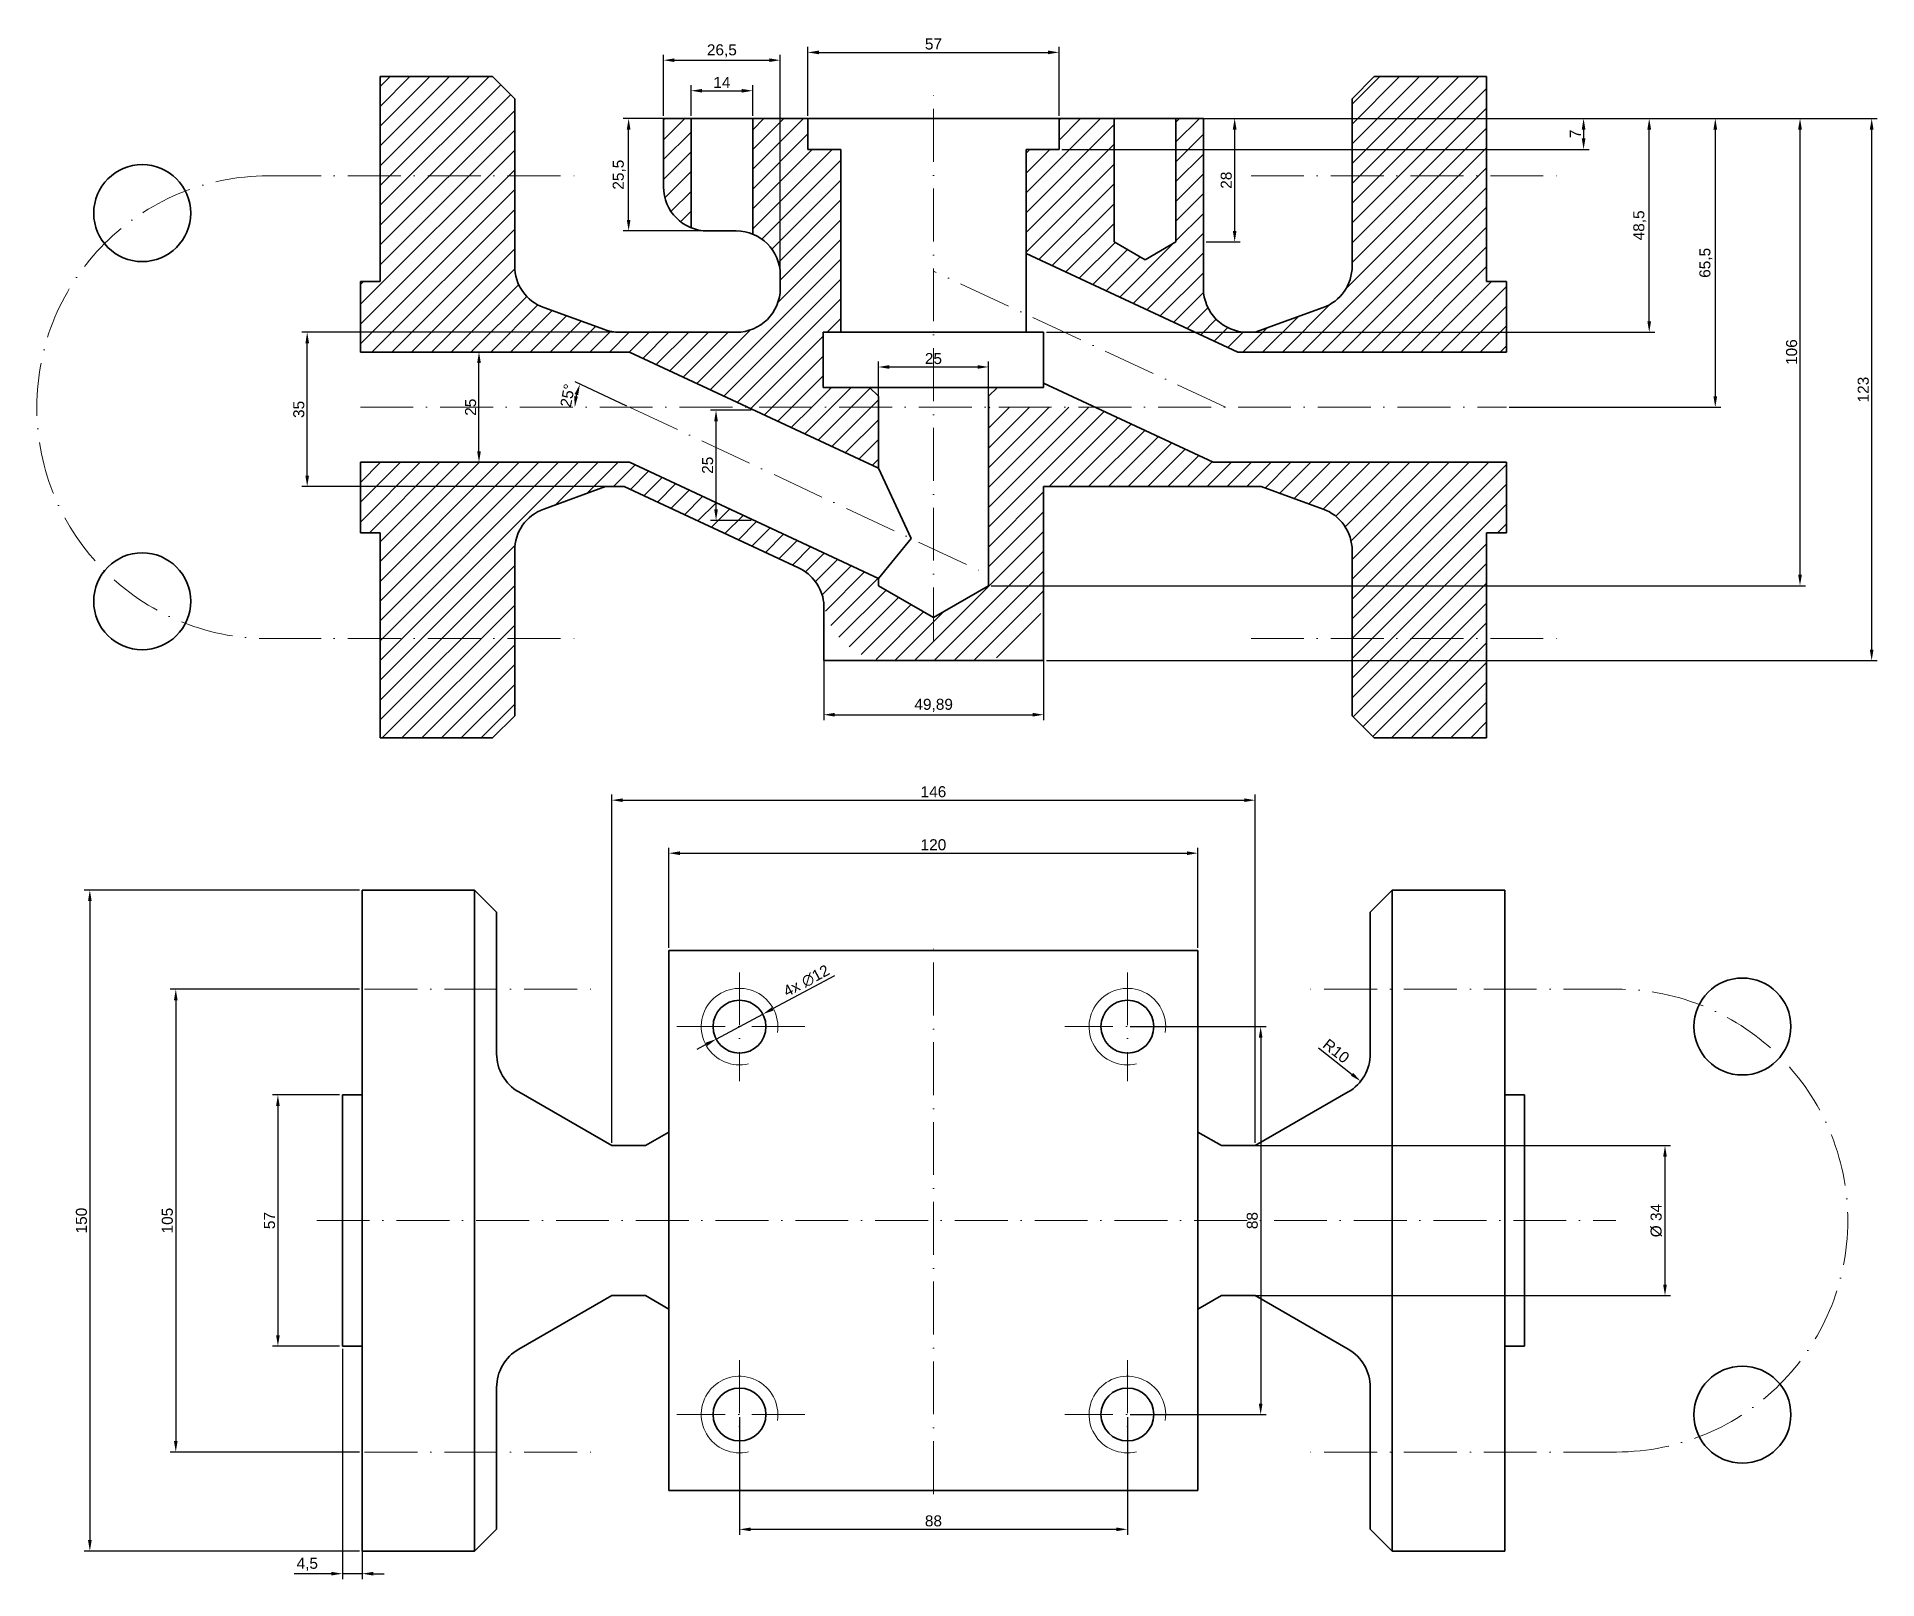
# Model space of a CAD drawing. Header units: millimetres. Extents: x -73 to 344, y -6 to 344.
import ezdxf

# ---------------------------------------------------------------- set-up
doc = ezdxf.new("R2010")
doc.units = ezdxf.units.MM
doc.linetypes.add('ACAD_ISO10W100', pattern=[18, 12, -3, 0, -3])
for name, color, linetype, lineweight in [('KOTY', 4, 'Continuous', 15), ('OBRYS', 3, 'Continuous', 35), ('OSY', 1, 'ACAD_ISO10W100', 13), ('SRAF', 9, 'Continuous', 9), ('ZAVIT', 9, 'Continuous', 9)]:
    doc.layers.add(name, color=color, linetype=linetype, lineweight=lineweight)
doc.styles.get("Standard").update_dxf_attribs({"font": 'arial.ttf'})
doc.dimstyles.new('ISO-25', dxfattribs={"dimtxt": 2.5, "dimasz": 2.5, "dimexe": 1.25, "dimexo": 0.625, "dimtad": 1, "dimtxsty": 'Standard', "dimcen": 2.5, "dimadec": 0, "dimazin": 0, "dimtfac": 1, "dimtmove": 0, "dimatfit": 3, "dimfxl": 1, "dimarcsym": 0})

# ---------------------------------------------------------------- blocks, each defined once
blk = doc.blocks.new('*D3')
at = {"layer": 'Defpoints', "color": 0, "transparency": 16777216}
for p in [(190, 158.35), (70, 136.25), (190, 136.25)]:
    blk.add_point(p, dxfattribs=at)
at = {"layer": 'KOTY', "color": 0, "lineweight": -2, "transparency": 16777216}
for p, q in [((70, 136.88), (70, 159.6)), ((190, 136.88), (190, 159.6)), ((72.5, 158.35), (187.5, 158.35))]:
    blk.add_line(p, q, dxfattribs=at)
at = {"layer": 'KOTY', "color": 0, "transparency": 16777216}
for points in [[(72.5, 158.77), (72.5, 157.93), (70, 158.35)], [(187.5, 158.77), (187.5, 157.93), (190, 158.35)]]:
    blk.add_solid(points, dxfattribs=at)
at = {"layer": 'KOTY', "color": 0, "transparency": 16777216, "insert": (130, 160.25), "char_height": 2.5, "attachment_point": 5}
blk.add_mtext('120', dxfattribs=at)
blk = doc.blocks.new('*D4')
at = {"layer": 'Defpoints', "color": 0, "transparency": 16777216}
for p in [(203, 170.38), (57, 92), (203, 92)]:
    blk.add_point(p, dxfattribs=at)
at = {"layer": 'KOTY', "color": 0, "lineweight": -2, "transparency": 16777216}
for p, q in [((57, 92.63), (57, 171.63)), ((203, 92.63), (203, 171.63)), ((59.5, 170.38), (200.5, 170.38))]:
    blk.add_line(p, q, dxfattribs=at)
at = {"layer": 'KOTY', "color": 0, "transparency": 16777216}
for points in [[(59.5, 170.79), (59.5, 169.96), (57, 170.38)], [(200.5, 170.79), (200.5, 169.96), (203, 170.38)]]:
    blk.add_solid(points, dxfattribs=at)
at = {"layer": 'KOTY', "color": 0, "transparency": 16777216, "insert": (130, 172.28), "char_height": 2.5, "attachment_point": 5}
blk.add_mtext('146', dxfattribs=at)
blk = doc.blocks.new('*D11')
at = {"layer": 'Defpoints', "color": 0, "transparency": 16777216}
for p in [(86, 31), (174, 31), (86, 4.95)]:
    blk.add_point(p, dxfattribs=at)
at = {"layer": 'KOTY', "color": 0, "lineweight": -2, "transparency": 16777216}
for p, q in [((86, 30.38), (86, 3.7)), ((174, 30.38), (174, 3.7)), ((171.5, 4.95), (88.5, 4.95))]:
    blk.add_line(p, q, dxfattribs=at)
at = {"layer": 'KOTY', "color": 0, "transparency": 16777216}
for points in [[(88.5, 5.37), (88.5, 4.54), (86, 4.95)], [(171.5, 5.37), (171.5, 4.54), (174, 4.95)]]:
    blk.add_solid(points, dxfattribs=at)
at = {"layer": 'KOTY', "color": 0, "transparency": 16777216, "insert": (130, 6.86), "char_height": 2.5, "attachment_point": 5}
blk.add_mtext('88', dxfattribs=at)
blk = doc.blocks.new('*D13')
at = {"layer": 'Defpoints', "color": 0, "transparency": 16777216}
for p in [(91.29, 121.83), (80.72, 116.17)]:
    blk.add_point(p, dxfattribs=at)
at = {"layer": 'KOTY', "color": 0, "lineweight": -2, "transparency": 16777216}
for p, q in [((107.55, 130.53), (93.5, 123.01)), ((80.72, 116.17), (91.29, 121.83)), ((78.51, 114.99), (76.31, 113.81))]:
    blk.add_line(p, q, dxfattribs=at)
at = {"layer": 'KOTY', "color": 0, "transparency": 16777216}
for points in [[(93.3, 123.38), (93.7, 122.64), (91.29, 121.83)], [(78.31, 115.36), (78.71, 114.62), (80.72, 116.17)]]:
    blk.add_solid(points, dxfattribs=at)
at = {"layer": 'KOTY', "color": 0, "transparency": 16777216, "insert": (101.2, 129.37), "char_height": 2.5, "attachment_point": 5, "rotation": 28.1643}
blk.add_mtext('4x ∅12', dxfattribs=at)
blk = doc.blocks.new('*D14')
at = {"layer": 'Defpoints', "color": 0, "transparency": 16777216}
for p in [(174, 119), (174, 31), (204.24, 31)]:
    blk.add_point(p, dxfattribs=at)
at = {"layer": 'KOTY', "color": 0, "lineweight": -2, "transparency": 16777216}
for p, q in [((174.63, 119), (205.49, 119)), ((204.24, 116.5), (204.24, 33.5)), ((174.63, 31), (205.49, 31))]:
    blk.add_line(p, q, dxfattribs=at)
at = {"layer": 'KOTY', "color": 0, "transparency": 16777216}
for points in [[(203.82, 116.5), (204.66, 116.5), (204.24, 119)], [(203.82, 33.5), (204.66, 33.5), (204.24, 31)]]:
    blk.add_solid(points, dxfattribs=at)
at = {"layer": 'KOTY', "color": 0, "transparency": 16777216, "insert": (202.34, 75), "char_height": 2.5, "attachment_point": 5, "rotation": 90}
blk.add_mtext('88', dxfattribs=at)
blk = doc.blocks.new('*D15')
at = {"layer": 'Defpoints', "color": 0, "transparency": 16777216}
for p in [(199.18, 92), (199.18, 58), (295.97, 58)]:
    blk.add_point(p, dxfattribs=at)
at = {"layer": 'KOTY', "color": 0, "lineweight": -2, "transparency": 16777216}
for p, q in [((199.8, 92), (297.22, 92)), ((295.97, 89.5), (295.97, 60.5)), ((199.8, 58), (297.22, 58))]:
    blk.add_line(p, q, dxfattribs=at)
at = {"layer": 'KOTY', "color": 0, "transparency": 16777216}
for points in [[(295.55, 89.5), (296.39, 89.5), (295.97, 92)], [(295.55, 60.5), (296.39, 60.5), (295.97, 58)]]:
    blk.add_solid(points, dxfattribs=at)
at = {"layer": 'KOTY', "color": 0, "transparency": 16777216, "insert": (294, 75), "char_height": 2.5, "attachment_point": 5, "rotation": 90}
blk.add_mtext('%%C 34', dxfattribs=at)
blk = doc.blocks.new('*D16')
at = {"layer": 'Defpoints', "color": 0, "transparency": 16777216}
for p in [(219.1, 112.84), (226.93, 106.62)]:
    blk.add_point(p, dxfattribs=at)
at = {"layer": 'KOTY', "color": 0, "lineweight": -2, "transparency": 16777216}
blk.add_line((217.37, 114.22), (224.97, 108.18), dxfattribs=at)
at = {"layer": 'KOTY', "color": 0, "transparency": 16777216}
blk.add_solid([(225.23, 108.51), (224.72, 107.85), (226.93, 106.62)], dxfattribs=at)
at = {"layer": 'KOTY', "color": 0, "transparency": 16777216, "insert": (221.37, 113.47), "char_height": 2.5, "attachment_point": 5, "rotation": 321.551}
blk.add_mtext('R10', dxfattribs=at)
blk = doc.blocks.new('*D17')
at = {"layer": 'Defpoints', "color": 0, "transparency": 16777216}
for p in [(-4.1, 46.5), (0.4, 46.5), (-4.1, -5.11)]:
    blk.add_point(p, dxfattribs=at)
at = {"layer": 'KOTY', "color": 0, "lineweight": -2, "transparency": 16777216}
for p, q in [((-4.1, 45.88), (-4.1, -6.36)), ((0.4, 45.88), (0.4, -6.36)), ((-6.6, -5.11), (-15.02, -5.11)), ((0.4, -5.11), (-4.1, -5.11)), ((2.9, -5.11), (5.4, -5.11))]:
    blk.add_line(p, q, dxfattribs=at)
at = {"layer": 'KOTY', "color": 0, "transparency": 16777216}
for points in [[(-6.6, -4.69), (-6.6, -5.52), (-4.1, -5.11)], [(2.9, -4.69), (2.9, -5.52), (0.4, -5.11)]]:
    blk.add_solid(points, dxfattribs=at)
at = {"layer": 'KOTY', "color": 0, "transparency": 16777216, "insert": (-12.06, -2.98), "char_height": 2.5, "attachment_point": 5}
blk.add_mtext('4,5', dxfattribs=at)
blk = doc.blocks.new('*D18')
at = {"layer": 'Defpoints', "color": 0, "transparency": 16777216}
for p in [(-4.1, 103.5), (-18.72, 46.5), (-4.1, 46.5)]:
    blk.add_point(p, dxfattribs=at)
at = {"layer": 'KOTY', "color": 0, "lineweight": -2, "transparency": 16777216}
for p, q in [((-4.73, 103.5), (-19.97, 103.5)), ((-18.72, 101), (-18.72, 49)), ((-4.73, 46.5), (-19.97, 46.5))]:
    blk.add_line(p, q, dxfattribs=at)
at = {"layer": 'KOTY', "color": 0, "transparency": 16777216}
for points in [[(-19.14, 101), (-18.31, 101), (-18.72, 103.5)], [(-19.14, 49), (-18.31, 49), (-18.72, 46.5)]]:
    blk.add_solid(points, dxfattribs=at)
at = {"layer": 'KOTY', "color": 0, "transparency": 16777216, "insert": (-20.62, 75), "char_height": 2.5, "attachment_point": 5, "rotation": 90}
blk.add_mtext('57', dxfattribs=at)
blk = doc.blocks.new('*D19')
at = {"layer": 'Defpoints', "color": 0, "transparency": 16777216}
for p in [(0.4, 127.5), (-41.89, 22.5), (0.4, 22.5)]:
    blk.add_point(p, dxfattribs=at)
at = {"layer": 'KOTY', "color": 0, "lineweight": -2, "transparency": 16777216}
for p, q in [((-0.23, 127.5), (-43.14, 127.5)), ((-41.89, 125), (-41.89, 25)), ((-0.23, 22.5), (-43.14, 22.5))]:
    blk.add_line(p, q, dxfattribs=at)
at = {"layer": 'KOTY', "color": 0, "transparency": 16777216}
for points in [[(-42.31, 125), (-41.48, 125), (-41.89, 127.5)], [(-42.31, 25), (-41.48, 25), (-41.89, 22.5)]]:
    blk.add_solid(points, dxfattribs=at)
at = {"layer": 'KOTY', "color": 0, "transparency": 16777216, "insert": (-43.8, 75), "char_height": 2.5, "attachment_point": 5, "rotation": 90}
blk.add_mtext('105', dxfattribs=at)
blk = doc.blocks.new('*D20')
at = {"layer": 'Defpoints', "color": 0, "transparency": 16777216}
for p in [(0.4, 150), (-61.39, 0), (0.4, 0)]:
    blk.add_point(p, dxfattribs=at)
at = {"layer": 'KOTY', "color": 0, "lineweight": -2, "transparency": 16777216}
for p, q in [((-0.23, 150), (-62.64, 150)), ((-61.39, 147.5), (-61.39, 2.5)), ((-0.23, 0), (-62.64, 0))]:
    blk.add_line(p, q, dxfattribs=at)
at = {"layer": 'KOTY', "color": 0, "transparency": 16777216}
for points in [[(-61.8, 147.5), (-60.97, 147.5), (-61.39, 150)], [(-61.8, 2.5), (-60.97, 2.5), (-61.39, 0)]]:
    blk.add_solid(points, dxfattribs=at)
at = {"layer": 'KOTY', "color": 0, "transparency": 16777216, "insert": (-63.29, 75), "char_height": 2.5, "attachment_point": 5, "rotation": 90}
blk.add_mtext('150', dxfattribs=at)
blk = doc.blocks.new('*D22')
at = {"layer": 'Defpoints', "color": 0, "transparency": 16777216}
for p in [(26.9, 272.03), (30.51, 272.03), (30.51, 247.03)]:
    blk.add_point(p, dxfattribs=at)
at = {"layer": 'KOTY', "color": 0, "lineweight": -2, "transparency": 16777216}
for p, q in [((29.89, 272.03), (25.65, 272.03)), ((26.9, 249.53), (26.9, 269.53)), ((29.89, 247.03), (25.65, 247.03))]:
    blk.add_line(p, q, dxfattribs=at)
at = {"layer": 'KOTY', "color": 0, "transparency": 16777216}
for points in [[(26.48, 269.53), (27.32, 269.53), (26.9, 272.03)], [(26.48, 249.53), (27.32, 249.53), (26.9, 247.03)]]:
    blk.add_solid(points, dxfattribs=at)
at = {"layer": 'KOTY', "color": 0, "transparency": 16777216, "insert": (25, 259.53), "char_height": 2.5, "attachment_point": 5, "rotation": 90}
blk.add_mtext('25', dxfattribs=at)
blk = doc.blocks.new('*D23')
at = {"layer": 'Defpoints', "color": 0, "transparency": 16777216}
for p in [(-12.08, 276.53), (72.01, 276.53), (57.73, 241.53)]:
    blk.add_point(p, dxfattribs=at)
at = {"layer": 'KOTY', "color": 0, "lineweight": -2, "transparency": 16777216}
for p, q in [((71.38, 276.53), (-13.33, 276.53)), ((-12.08, 244.03), (-12.08, 274.03)), ((57.1, 241.53), (-13.33, 241.53))]:
    blk.add_line(p, q, dxfattribs=at)
at = {"layer": 'KOTY', "color": 0, "transparency": 16777216}
for points in [[(-12.49, 274.03), (-11.66, 274.03), (-12.08, 276.53)], [(-12.49, 244.03), (-11.66, 244.03), (-12.08, 241.53)]]:
    blk.add_solid(points, dxfattribs=at)
at = {"layer": 'KOTY', "color": 0, "transparency": 16777216, "insert": (-13.98, 259.03), "char_height": 2.5, "attachment_point": 5, "rotation": 90}
blk.add_mtext('35', dxfattribs=at)
blk = doc.blocks.new('*D24')
at = {"layer": 'Defpoints', "color": 0, "transparency": 16777216}
for p in [(60.85, 325.03), (82, 325.03), (82, 299.53)]:
    blk.add_point(p, dxfattribs=at)
at = {"layer": 'KOTY', "color": 0, "lineweight": -2, "transparency": 16777216}
for p, q in [((81.38, 325.03), (59.6, 325.03)), ((60.85, 302.03), (60.85, 322.53)), ((81.38, 299.53), (59.6, 299.53))]:
    blk.add_line(p, q, dxfattribs=at)
at = {"layer": 'KOTY', "color": 0, "transparency": 16777216}
for points in [[(60.43, 322.53), (61.26, 322.53), (60.85, 325.03)], [(60.43, 302.03), (61.26, 302.03), (60.85, 299.53)]]:
    blk.add_solid(points, dxfattribs=at)
at = {"layer": 'KOTY', "color": 0, "transparency": 16777216, "insert": (58.72, 312.28), "char_height": 2.5, "attachment_point": 5, "rotation": 90}
blk.add_mtext('25,5', dxfattribs=at)
blk = doc.blocks.new('*D25')
at = {"layer": 'Defpoints', "color": 0, "transparency": 16777216}
for p in [(142.5, 268.66), (117.5, 253.86), (142.5, 253.86)]:
    blk.add_point(p, dxfattribs=at)
at = {"layer": 'KOTY', "color": 0, "lineweight": -2, "transparency": 16777216}
for p, q in [((117.5, 254.49), (117.5, 269.91)), ((120, 268.66), (140, 268.66)), ((142.5, 254.49), (142.5, 269.91))]:
    blk.add_line(p, q, dxfattribs=at)
at = {"layer": 'KOTY', "color": 0, "transparency": 16777216}
for points in [[(120, 269.07), (120, 268.24), (117.5, 268.66)], [(140, 269.07), (140, 268.24), (142.5, 268.66)]]:
    blk.add_solid(points, dxfattribs=at)
at = {"layer": 'KOTY', "color": 0, "transparency": 16777216, "insert": (130, 270.56), "char_height": 2.5, "attachment_point": 5}
blk.add_mtext('25', dxfattribs=at)
blk = doc.blocks.new('*D26')
at = {"layer": 'Defpoints', "color": 0, "transparency": 16777216}
for p in [(49.17, 263.08), (0, 259.53), (61.03, 259.53), (260, 259.53), (142.5, 221.54)]:
    blk.add_point(p, dxfattribs=at)
at = {"layer": 'KOTY', "color": 0, "lineweight": -2, "transparency": 16777216}
blk.add_line((60.46, 259.79), (48.68, 265.29), dxfattribs=at)
blk.add_arc((61.03, 259.53), 12.37, 166.5979, 168.4021, dxfattribs=at)
at = {"layer": 'KOTY', "color": 0, "transparency": 16777216}
for points in [[(48.6, 262.53), (49.39, 262.26), (49.81, 264.76)], [(49.32, 261.97), (48.49, 262.06), (48.65, 259.53)]]:
    blk.add_solid(points, dxfattribs=at)
at = {"layer": 'KOTY', "color": 0, "transparency": 16777216, "insert": (47, 262.18), "char_height": 2.5, "attachment_point": 5, "rotation": 79.2814}
blk.add_mtext('25°', dxfattribs=at)
blk = doc.blocks.new('*D27')
at = {"layer": 'Defpoints', "color": 0, "transparency": 16777216}
for p in [(80.68, 258.86), (89.26, 258.86), (89.26, 233.86)]:
    blk.add_point(p, dxfattribs=at)
at = {"layer": 'KOTY', "color": 0, "lineweight": -2, "transparency": 16777216}
for p, q in [((88.64, 258.86), (79.43, 258.86)), ((80.68, 236.36), (80.68, 256.36)), ((88.64, 233.86), (79.43, 233.86))]:
    blk.add_line(p, q, dxfattribs=at)
at = {"layer": 'KOTY', "color": 0, "transparency": 16777216}
for points in [[(80.26, 256.36), (81.09, 256.36), (80.68, 258.86)], [(80.26, 236.36), (81.09, 236.36), (80.68, 233.86)]]:
    blk.add_solid(points, dxfattribs=at)
at = {"layer": 'KOTY', "color": 0, "transparency": 16777216, "insert": (78.77, 246.36), "char_height": 2.5, "attachment_point": 5, "rotation": 90}
blk.add_mtext('25', dxfattribs=at)
blk = doc.blocks.new('*D28')
at = {"layer": 'Defpoints', "color": 0, "transparency": 16777216}
for p in [(155, 210.18), (105.11, 208.62), (155, 189.77)]:
    blk.add_point(p, dxfattribs=at)
at = {"layer": 'KOTY', "color": 0, "lineweight": -2, "transparency": 16777216}
for p, q in [((155, 209.55), (155, 188.52)), ((105.11, 208), (105.11, 188.52)), ((107.61, 189.77), (152.5, 189.77))]:
    blk.add_line(p, q, dxfattribs=at)
at = {"layer": 'KOTY', "color": 0, "transparency": 16777216}
for points in [[(107.61, 190.19), (107.61, 189.35), (105.11, 189.77)], [(152.5, 190.19), (152.5, 189.35), (155, 189.77)]]:
    blk.add_solid(points, dxfattribs=at)
at = {"layer": 'KOTY', "color": 0, "transparency": 16777216, "insert": (130.05, 191.9), "char_height": 2.5, "attachment_point": 5}
blk.add_mtext('49,89', dxfattribs=at)
blk = doc.blocks.new('*D29')
at = {"layer": 'Defpoints', "color": 0, "transparency": 16777216}
for p in [(89, 331.33), (75, 325.03), (89, 325.03)]:
    blk.add_point(p, dxfattribs=at)
at = {"layer": 'KOTY', "color": 0, "lineweight": -2, "transparency": 16777216}
for p, q in [((75, 325.65), (75, 332.58)), ((77.5, 331.33), (86.5, 331.33)), ((89, 325.65), (89, 332.58))]:
    blk.add_line(p, q, dxfattribs=at)
at = {"layer": 'KOTY', "color": 0, "transparency": 16777216}
for points in [[(77.5, 331.74), (77.5, 330.91), (75, 331.33)], [(86.5, 331.74), (86.5, 330.91), (89, 331.33)]]:
    blk.add_solid(points, dxfattribs=at)
at = {"layer": 'KOTY', "color": 0, "transparency": 16777216, "insert": (82, 333.21), "char_height": 2.5, "attachment_point": 5}
blk.add_mtext('14', dxfattribs=at)
blk = doc.blocks.new('*D30')
at = {"layer": 'Defpoints', "color": 0, "transparency": 16777216}
for p in [(95.25, 338.26), (68.75, 325.03), (95.25, 286.53)]:
    blk.add_point(p, dxfattribs=at)
at = {"layer": 'KOTY', "color": 0, "lineweight": -2, "transparency": 16777216}
for p, q in [((68.75, 325.65), (68.75, 339.51)), ((71.25, 338.26), (92.75, 338.26)), ((95.25, 287.15), (95.25, 339.51))]:
    blk.add_line(p, q, dxfattribs=at)
at = {"layer": 'KOTY', "color": 0, "transparency": 16777216}
for points in [[(71.25, 338.67), (71.25, 337.84), (68.75, 338.26)], [(92.75, 338.67), (92.75, 337.84), (95.25, 338.26)]]:
    blk.add_solid(points, dxfattribs=at)
at = {"layer": 'KOTY', "color": 0, "transparency": 16777216, "insert": (82, 340.38), "char_height": 2.5, "attachment_point": 5}
blk.add_mtext('26,5', dxfattribs=at)
blk = doc.blocks.new('*D31')
at = {"layer": 'Defpoints', "color": 0, "transparency": 16777216}
for p in [(158.5, 340.03), (101.5, 325.03), (158.5, 325.03)]:
    blk.add_point(p, dxfattribs=at)
at = {"layer": 'KOTY', "color": 0, "lineweight": -2, "transparency": 16777216}
for p, q in [((101.5, 325.65), (101.5, 341.28)), ((104, 340.03), (156, 340.03)), ((158.5, 325.65), (158.5, 341.28))]:
    blk.add_line(p, q, dxfattribs=at)
at = {"layer": 'KOTY', "color": 0, "transparency": 16777216}
for points in [[(104, 340.44), (104, 339.61), (101.5, 340.03)], [(156, 340.44), (156, 339.61), (158.5, 340.03)]]:
    blk.add_solid(points, dxfattribs=at)
at = {"layer": 'KOTY', "color": 0, "transparency": 16777216, "insert": (130, 341.92), "char_height": 2.5, "attachment_point": 5}
blk.add_mtext('57', dxfattribs=at)
blk = doc.blocks.new('*D32')
at = {"layer": 'Defpoints', "color": 0, "transparency": 16777216}
for p in [(191.25, 325.03), (191.25, 297.03), (198.34, 297.03)]:
    blk.add_point(p, dxfattribs=at)
at = {"layer": 'KOTY', "color": 0, "lineweight": -2, "transparency": 16777216}
for p, q in [((191.88, 325.03), (199.59, 325.03)), ((198.34, 322.53), (198.34, 299.53)), ((191.88, 297.03), (199.59, 297.03))]:
    blk.add_line(p, q, dxfattribs=at)
at = {"layer": 'KOTY', "color": 0, "transparency": 16777216}
for points in [[(197.92, 322.53), (198.76, 322.53), (198.34, 325.03)], [(197.92, 299.53), (198.76, 299.53), (198.34, 297.03)]]:
    blk.add_solid(points, dxfattribs=at)
at = {"layer": 'KOTY', "color": 0, "transparency": 16777216, "insert": (196.44, 311.03), "char_height": 2.5, "attachment_point": 5, "rotation": 90}
blk.add_mtext('28', dxfattribs=at)
blk = doc.blocks.new('*D33')
at = {"layer": 'Defpoints', "color": 0, "transparency": 16777216}
for p in [(158.5, 325.03), (158.5, 318.03), (277.5, 318.03)]:
    blk.add_point(p, dxfattribs=at)
at = {"layer": 'KOTY', "color": 0, "lineweight": -2, "transparency": 16777216}
for p, q in [((159.13, 325.03), (278.75, 325.03)), ((277.5, 322.53), (277.5, 320.53)), ((159.13, 318.03), (278.75, 318.03))]:
    blk.add_line(p, q, dxfattribs=at)
at = {"layer": 'KOTY', "color": 0, "transparency": 16777216}
for points in [[(277.09, 322.53), (277.92, 322.53), (277.5, 325.03)], [(277.09, 320.53), (277.92, 320.53), (277.5, 318.03)]]:
    blk.add_solid(points, dxfattribs=at)
at = {"layer": 'KOTY', "color": 0, "transparency": 16777216, "insert": (275.63, 321.53), "char_height": 2.5, "attachment_point": 5, "rotation": 90}
blk.add_mtext('7', dxfattribs=at)
blk = doc.blocks.new('*D34')
at = {"layer": 'Defpoints', "color": 0, "transparency": 16777216}
for p in [(158.5, 325.03), (292.39, 325.03), (155, 276.53)]:
    blk.add_point(p, dxfattribs=at)
at = {"layer": 'KOTY', "color": 0, "lineweight": -2, "transparency": 16777216}
for p, q in [((159.13, 325.03), (293.64, 325.03)), ((292.39, 279.03), (292.39, 322.53)), ((155.63, 276.53), (293.64, 276.53))]:
    blk.add_line(p, q, dxfattribs=at)
at = {"layer": 'KOTY', "color": 0, "transparency": 16777216}
for points in [[(291.97, 322.53), (292.81, 322.53), (292.39, 325.03)], [(291.97, 279.03), (292.81, 279.03), (292.39, 276.53)]]:
    blk.add_solid(points, dxfattribs=at)
at = {"layer": 'KOTY', "color": 0, "transparency": 16777216, "insert": (290.26, 300.78), "char_height": 2.5, "attachment_point": 5, "rotation": 90}
blk.add_mtext('48,5', dxfattribs=at)
blk = doc.blocks.new('*D35')
at = {"layer": 'Defpoints', "color": 0, "transparency": 16777216}
for p in [(191.25, 325.03), (260, 259.53), (307.38, 259.53)]:
    blk.add_point(p, dxfattribs=at)
at = {"layer": 'KOTY', "color": 0, "lineweight": -2, "transparency": 16777216}
for p, q in [((191.88, 325.03), (308.63, 325.03)), ((307.38, 322.53), (307.38, 262.03)), ((260.63, 259.53), (308.63, 259.53))]:
    blk.add_line(p, q, dxfattribs=at)
at = {"layer": 'KOTY', "color": 0, "transparency": 16777216}
for points in [[(306.96, 322.53), (307.8, 322.53), (307.38, 325.03)], [(306.96, 262.03), (307.8, 262.03), (307.38, 259.53)]]:
    blk.add_solid(points, dxfattribs=at)
at = {"layer": 'KOTY', "color": 0, "transparency": 16777216, "insert": (305.25, 292.28), "char_height": 2.5, "attachment_point": 5, "rotation": 90}
blk.add_mtext('65,5', dxfattribs=at)
blk = doc.blocks.new('*D36')
at = {"layer": 'Defpoints', "color": 0, "transparency": 16777216}
for p in [(191.25, 325.03), (326.6, 325.03), (142.5, 219.03)]:
    blk.add_point(p, dxfattribs=at)
at = {"layer": 'KOTY', "color": 0, "lineweight": -2, "transparency": 16777216}
for p, q in [((191.88, 325.03), (327.85, 325.03)), ((326.6, 221.53), (326.6, 322.53)), ((143.13, 219.03), (327.85, 219.03))]:
    blk.add_line(p, q, dxfattribs=at)
at = {"layer": 'KOTY', "color": 0, "transparency": 16777216}
for points in [[(326.18, 322.53), (327.02, 322.53), (326.6, 325.03)], [(326.18, 221.53), (327.02, 221.53), (326.6, 219.03)]]:
    blk.add_solid(points, dxfattribs=at)
at = {"layer": 'KOTY', "color": 0, "transparency": 16777216, "insert": (324.7, 272.03), "char_height": 2.5, "attachment_point": 5, "rotation": 90}
blk.add_mtext('106', dxfattribs=at)
blk = doc.blocks.new('*D38')
at = {"layer": 'Defpoints', "color": 0, "transparency": 16777216}
for p in [(191.25, 325.03), (342.86, 325.03), (155, 202.03)]:
    blk.add_point(p, dxfattribs=at)
at = {"layer": 'KOTY', "color": 0, "lineweight": -2, "transparency": 16777216}
for p, q in [((191.88, 325.03), (344.11, 325.03)), ((342.86, 204.53), (342.86, 322.53)), ((155.62, 202.03), (344.11, 202.03))]:
    blk.add_line(p, q, dxfattribs=at)
at = {"layer": 'KOTY', "color": 0, "transparency": 16777216}
for points in [[(342.44, 322.53), (343.28, 322.53), (342.86, 325.03)], [(342.44, 204.53), (343.28, 204.53), (342.86, 202.03)]]:
    blk.add_solid(points, dxfattribs=at)
at = {"layer": 'KOTY', "color": 0, "transparency": 16777216, "insert": (340.96, 263.53), "char_height": 2.5, "attachment_point": 5, "rotation": 90}
blk.add_mtext('123', dxfattribs=at)

msp = doc.modelspace()

# ---------------------------------------------------------------- hatches: boundary and pattern name
at = {"layer": 'SRAF'}
h = msp.add_hatch(dxfattribs=at)
h.set_pattern_fill('ANSI31', color=256)
h.paths.add_polyline_path([(89, 298.8, -0.3056147), (95.25, 289.53), (95.25, 286.53, -0.4142136), (85.25, 276.53), (58.763, 276.53, -0.0874887), (55.343, 277.133), (41.58, 282.142, -0.3152988), (35, 291.539), (35, 329.53), (30, 334.53), (4.5, 334.53), (4.5, 288.03), (0, 288.03), (0, 272.03), (61.026, 272.03), (87.833, 259.53), (117.5, 259.53), (117.5, 262.03), (115.5, 264.03), (105, 264.03), (105, 276.53), (109, 276.53), (109, 318.03), (101.5, 318.03), (101.5, 325.03), (89, 325.03)])
h = msp.add_hatch(dxfattribs=at)
h.set_pattern_fill('ANSI31', color=256)
h.paths.add_polyline_path([(171, 325.03), (158.5, 325.03), (158.5, 318.03), (151, 318.03), (151, 294.422), (199.021, 272.03), (260, 272.03), (260, 288.03), (255.5, 288.03), (255.5, 334.53), (230, 334.53), (225, 329.53), (225, 291.539, -0.3152988), (218.42, 282.142), (203, 276.53), (201.25, 276.53, -0.4142136), (191.25, 286.53), (191.25, 325.03), (185, 325.03), (185, 297.03), (178, 292.988), (171, 297.03)])
h.paths.add_polyline_path([(193.479, 247.03), (166.672, 259.53), (142.5, 259.53), (142.5, 219.03), (130, 211.813), (117.5, 219.03), (117.5, 220.695), (61.026, 247.03), (0, 247.03), (0, 231.03), (4.5, 231.03), (4.5, 184.53), (30, 184.53), (35, 189.53), (35, 227.277, -0.3082557), (41.577, 236.417), (55.623, 241.53), (59.832, 241.53), (99.406, 223.076, -0.2589435), (105.106, 215.22, 0.3792155), (119.997, 202.03), (139.997, 202.03, 0.4142136), (154.997, 217.03), (154.997, 241.53), (204.37, 241.53), (218.417, 236.417, -0.3152988), (224.997, 227.02), (225, 227.52), (225, 189.53), (230, 184.53), (255.5, 184.53), (255.5, 231.03), (260, 231.03), (260, 247.03)])
h = msp.add_hatch(dxfattribs=at)
h.set_pattern_fill('ANSI31', color=256)
h.paths.add_polyline_path([(75, 325.03), (68.75, 325.03), (68.75, 309.53, 0.3056147), (75, 300.259)])
h = msp.add_hatch(dxfattribs=at)
h.set_pattern_fill('ANSI31', color=256)
h.paths.add_polyline_path([(117.5, 245.695), (117.5, 259.53), (87.833, 259.53)])

# ---------------------------------------------------------------- linework, layer by layer
at = {"layer": 'OBRYS'}
for p, q in [((4.5, 288.03), (4.5, 334.53)), ((4.5, 334.53), (30, 334.53)), ((30, 334.53), (35, 329.53)), ((230, 334.53), (225, 329.53)), ((255.5, 334.53), (230, 334.53)), ((255.5, 288.03), (255.5, 334.53)), ((35, 291.539), (35, 329.53)), ((225, 291.539), (225, 329.53)), ((89, 325.03), (68.75, 325.03)), ((68.75, 325.03), (68.75, 309.53)), ((75, 325.03), (75, 300.259)), ((101.5, 325.03), (89, 325.03)), ((89, 325.03), (89, 298.8)), ((101.5, 325.03), (130, 325.03)), ((101.5, 325.03), (101.5, 318.03)), ((158.5, 325.03), (130, 325.03)), ((158.5, 325.03), (158.5, 318.03)), ((158.5, 325.03), (171, 325.03)), ((171, 325.03), (171, 297.03)), ((171, 325.03), (191.25, 325.03)), ((185, 325.03), (185, 297.03)), ((191.25, 325.03), (191.25, 286.53)), ((101.5, 318.03), (109, 318.03)), ((109, 318.03), (109, 276.53)), ((158.5, 318.03), (151, 318.03)), ((151, 318.03), (151, 276.53)), ((78.75, 299.53), (85.25, 299.53)), ((171, 297.03), (178, 292.988)), ((185, 297.03), (178, 292.988)), ((199.021, 272.03), (151, 294.422)), ((95.25, 289.53), (95.25, 286.53)), ((0, 288.03), (4.5, 288.03)), ((0, 288.03), (0, 272.03)), ((260, 288.03), (255.5, 288.03)), ((260, 288.03), (260, 272.03)), ((55.343, 277.133), (41.58, 282.142)), ((203, 276.53), (218.42, 282.142)), ((85.25, 276.53), (58.763, 276.53)), ((130, 276.53), (105, 276.53)), ((105, 276.53), (105, 264.03)), ((130.216, 276.53), (130, 276.63)), ((130, 276.53), (155, 276.53)), ((155, 276.53), (155, 264.03)), ((201.25, 276.53), (203, 276.53)), ((0, 272.03), (61.026, 272.03)), ((61.026, 272.03), (117.5, 245.695)), ((260, 272.03), (199.021, 272.03)), ((105, 264.03), (130, 264.03)), ((115.5, 264.03), (117.5, 262.03)), ((155, 264.03), (130, 264.03)), ((144.5, 264.03), (142.5, 262.03)), ((193.479, 247.03), (155, 264.973)), ((117.5, 262.03), (117.5, 245.695)), ((142.5, 262.03), (142.5, 219.03)), ((0, 247.03), (61.026, 247.03)), ((0, 231.03), (0, 247.03)), ((61.026, 247.03), (117.5, 220.695)), ((260, 247.03), (193.479, 247.03)), ((260, 231.03), (260, 247.03)), ((117.5, 245.695), (124.948, 229.722)), ((55.623, 241.53), (41.577, 236.417)), ((55.623, 241.53), (59.832, 241.53)), ((59.832, 241.53), (99.406, 223.076)), ((154.997, 241.53), (154.997, 202.271)), ((154.997, 241.53), (204.37, 241.53)), ((204.37, 241.53), (218.417, 236.417)), ((0, 231.03), (4.5, 231.03)), ((4.5, 231.03), (4.5, 184.53)), ((117.5, 220.695), (124.948, 229.722)), ((260, 231.03), (255.5, 231.03)), ((255.5, 231.03), (255.5, 184.53)), ((35, 227.52), (35, 189.53)), ((225, 227.52), (225, 189.53)), ((117.5, 220.695), (117.5, 219.03)), ((117.5, 219.03), (130, 211.813)), ((142.5, 219.03), (130, 211.813)), ((105.106, 215.22), (105.106, 202.03)), ((154.997, 217.03), (154.997, 202.271)), ((154.997, 202.03), (105.106, 202.03)), ((30, 184.53), (35, 189.53)), ((230, 184.53), (225, 189.53)), ((4.5, 184.53), (30, 184.53)), ((255.5, 184.53), (230, 184.53)), ((0.4, 103.5), (0.4, 150)), ((0.4, 150), (25.9, 150)), ((25.9, 150), (30.9, 145)), ((25.9, 150), (25.9, 0)), ((234.1, 150), (229.1, 145)), ((259.6, 150), (234.1, 150)), ((234.1, 150), (234.1, 0)), ((259.6, 103.5), (259.6, 150)), ((30.9, 145), (30.9, 112.843)), ((229.1, 145), (229.1, 112.843)), ((70, 54.911), (70, 136.25)), ((70, 136.25), (130, 136.25)), ((190, 136.25), (130, 136.25)), ((190, 54.911), (190, 136.25)), ((-4.1, 75), (-4.1, 103.5)), ((-4.1, 103.5), (0.4, 103.5)), ((0.4, 46.5), (0.4, 103.5)), ((57, 92), (35.9, 104.182)), ((203, 92), (224.1, 104.182)), ((264.1, 103.5), (259.6, 103.5)), ((259.6, 103.5), (259.6, 46.5)), ((264.1, 75), (264.1, 103.5)), ((64.65, 92), (57, 92)), ((64.65, 92), (70, 95.089)), ((195.35, 92), (190, 95.089)), ((195.35, 92), (203, 92)), ((-4.1, 75), (-4.1, 46.5)), ((264.1, 75), (264.1, 46.5)), ((57, 58), (35.9, 45.818)), ((64.65, 58), (57, 58)), ((64.65, 58), (70, 54.911)), ((70, 54.911), (70, 13.75)), ((195.35, 58), (190, 54.911)), ((190, 54.911), (190, 13.75)), ((195.35, 58), (203, 58)), ((203, 58), (224.1, 45.818)), ((-4.1, 46.5), (0.4, 46.5)), ((0.4, 46.5), (0.4, 0)), ((264.1, 46.5), (259.6, 46.5)), ((259.6, 46.5), (259.6, 0)), ((30.9, 5), (30.9, 37.157)), ((229.1, 5), (229.1, 37.157)), ((70, 13.75), (130, 13.75)), ((190, 13.75), (130, 13.75)), ((25.9, 0), (30.9, 5)), ((234.1, 0), (229.1, 5)), ((0.4, 0), (25.9, 0)), ((234.1, 0), (259.6, 0))]:
    msp.add_line(p, q, dxfattribs=at)
for centre, radius in [((-49.513, 303.561), 11), ((-49.513, 215.498), 11), ((313.524, 119.031), 11), ((86.005, 119), 6), ((174, 119), 6), ((313.524, 30.969), 11), ((86.005, 31), 6), ((174, 31), 6)]:
    msp.add_circle(centre, radius, dxfattribs=at)
for centre, start, end in [((78.75, 309.53), 180, 270), ((85.25, 289.53), 0, 90), ((45, 291.539), 180, 250), ((215, 291.539), 290, 0), ((85.25, 286.53), 270, 0), ((201.25, 286.53), 180, 270), ((58.763, 286.53), 250, 270), ((44.997, 227.02), 110, 180), ((214.997, 227.02), 0, 70), ((95.179, 214.013), 6.92999, 65), ((40.9, 112.843), 180, 240), ((219.1, 112.843), 300, 0), ((40.9, 37.157), 120, 180), ((219.1, 37.157), 0, 60)]:
    msp.add_arc(centre, 10, start, end, dxfattribs=at)
at = {"layer": 'OSY'}
for p, q in [((130, 206.619), (130, 330.696)), ((-20.921, 312.03), (49.079, 312.03)), ((202.067, 312.03), (272.067, 312.03)), ((196.25, 259.53), (130, 290.422)), ((0, 259.53), (260, 259.53)), ((61.026, 259.53), (142.5, 221.538)), ((-20.921, 207.03), (49.079, 207.03)), ((202.067, 207.03), (272.067, 207.03)), ((130, 12.962), (130, 137.038)), ((86.005, 131.321), (86.005, 106.66)), ((174, 131.321), (174, 106.66)), ((-17.163, 127.5), (52.837, 127.5)), ((284.932, 127.5), (214.932, 127.5)), ((100.814, 119), (71.78, 119)), ((188.809, 119), (159.775, 119)), ((-9.919, 75), (284.781, 75)), ((86.005, 43.321), (86.005, 18.66)), ((174, 43.321), (174, 18.66)), ((100.814, 31), (71.78, 31)), ((188.809, 31), (159.775, 31)), ((-17.163, 22.5), (52.837, 22.5)), ((284.932, 22.5), (214.932, 22.5))]:
    msp.add_line(p, q, dxfattribs=at)
for centre, start, end in [((-20.921, 259.53), 90, 270), ((284.932, 75), 270, 90)]:
    msp.add_arc(centre, 52.5, start, end, dxfattribs=at)
at = {"layer": 'ZAVIT'}
for centre in [(86.005, 119), (174, 119), (86.005, 31), (174, 31)]:
    msp.add_arc(centre, 8.691, 351.25804, 283.59042, dxfattribs=at)

# ---------------------------------------------------------------- dimensions: what is measured, and where the dimension line sits
at = {"layer": 'KOTY'}
for base, p1, p2, picture, middle in [((158.5, 340.028), (101.5, 325.03), (158.5, 325.03), '*D31', (130, 341.924)), ((95.25, 338.257), (68.75, 325.03), (95.25, 286.53), '*D30', (82, 340.384)), ((89, 331.328), (75, 325.03), (89, 325.03), '*D29', (82, 333.208)), ((142.5, 268.658), (117.5, 253.863), (142.5, 253.863), '*D25', (130, 270.559)), ((154.997, 189.771), (105.106, 208.625), (154.997, 210.176), '*D28', (130.051, 191.898)), ((203, 170.377), (57, 92), (203, 92), '*D4', (130, 172.279)), ((190, 158.348), (70, 136.25), (190, 136.25), '*D3', (130, 160.25)), ((-4.1, -5.106), (0.4, 46.5), (-4.1, 46.5), '*D17', (-12.061, -2.983)), ((86.0049, 4.9544), (174, 31), (86.0049, 31), '*D11', (130.0024, 6.8558))]:
    dim = msp.add_linear_dim(base=base, p1=p1, p2=p2, dimstyle='ISO-25', dxfattribs=at)
    dim.commit()
    dim.dimension.update_dxf_attribs({"geometry": picture, "text_midpoint": middle})
for base, p1, p2, picture, middle in [((60.847, 325.03), (82, 299.53), (82, 325.03), '*D24', (58.719, 312.28)), ((326.6, 325.03), (142.5, 219.03), (191.25, 325.03), '*D36', (324.698, 272.03)), ((342.861, 325.03), (154.997, 202.03), (191.25, 325.03), '*D38', (340.959, 263.53)), ((292.389, 325.03), (155, 276.53), (158.5, 325.03), '*D34', (290.262, 300.78)), ((277.503, 318.03), (158.5, 325.03), (158.5, 318.03), '*D33', (275.628, 321.53)), ((198.341, 297.03), (191.25, 325.03), (191.25, 297.03), '*D32', (196.439, 311.03)), ((307.381, 259.53), (191.25, 325.03), (260, 259.53), '*D35', (305.253, 292.28)), ((-12.077, 276.53), (57.728, 241.53), (72.007, 276.53), '*D23', (-13.979, 259.03)), ((26.901, 272.03), (30.513, 247.03), (30.513, 272.03), '*D22', (25, 259.53)), ((-61.385, 0), (0.4, 150), (0.4, 0), '*D20', (-63.287, 75)), ((-41.894, 22.5), (0.4, 127.5), (0.4, 22.5), '*D19', (-43.795, 75)), ((204.24, 31), (174, 119), (174, 31), '*D14', (202.339, 75)), ((-18.725, 46.5), (-4.1, 103.5), (-4.1, 46.5), '*D18', (-20.621, 75))]:
    dim = msp.add_linear_dim(base=base, p1=p1, p2=p2, angle=90, dimstyle='ISO-25', dxfattribs=at)
    dim.commit()
    dim.dimension.update_dxf_attribs({"geometry": picture, "text_midpoint": middle})
dim = msp.add_angular_dim_2l(base=(49.174, 263.078), line1=((61.026, 259.53), (142.5, 221.538)), line2=((0, 259.53), (260, 259.53)), dimstyle='ISO-25', dxfattribs=at)
dim.commit()
dim.dimension.update_dxf_attribs({"geometry": '*D26', "text_midpoint": (48.871, 261.83), "dimtype": 162})
dim = msp.add_linear_dim(base=(80.675, 258.863), p1=(89.263, 233.863), p2=(89.263, 258.863), angle=90, dimstyle='ISO-25', dxfattribs=at)
dim.commit()
dim.dimension.update_dxf_attribs({"geometry": '*D27', "text_midpoint": (80.675, 246.363), "dimtype": 161})
dim = msp.add_diameter_dim_2p(p1=(80.715, 116.168), p2=(91.294, 121.832), text='4x <>', dimstyle='ISO-25', dxfattribs=at)
dim.commit()
dim.dimension.update_dxf_attribs({"geometry": '*D13', "text_midpoint": (102.133, 127.635), "dimtype": 163})
dim = msp.add_radius_dim(center=(219.1, 112.843), mpoint=(226.932, 106.624), dimstyle='ISO-25', dxfattribs=at)
dim.commit()
dim.dimension.update_dxf_attribs({"geometry": '*D16', "text_midpoint": (220.191, 111.977), "dimtype": 164})
dim = msp.add_linear_dim(base=(295.971, 58), p1=(199.175, 92), p2=(199.175, 58), angle=90, text='%%C <>', dimstyle='ISO-25', dxfattribs=at)
dim.commit()
dim.dimension.update_dxf_attribs({"geometry": '*D15', "text_midpoint": (293.999, 75)})

doc.saveas('drawing.dxf')
